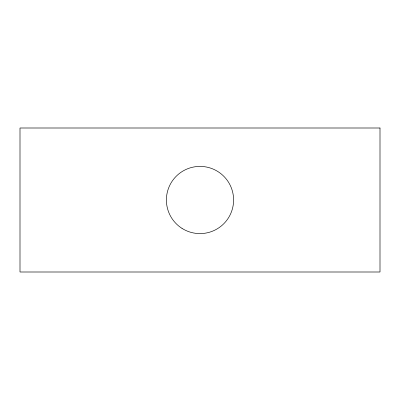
<?xml version="1.0" encoding="UTF-8"?>
<svg xmlns="http://www.w3.org/2000/svg" width="400" height="400" viewBox="0 0 400 400"><rect width="100%" height="100%" fill="white"/><g stroke="black" fill="none" stroke-linecap="round" stroke-linejoin="round"><path stroke-width="0.6" d="M380 128L20 128L20 272L380 272L380 128M182.035 228.395A33.6 33.6 0 0 0 233.57 201.36A33.6 33.6 0 0 0 184.39 170.245A33.6 33.6 0 0 0 182.035 228.395"/></g></svg>
